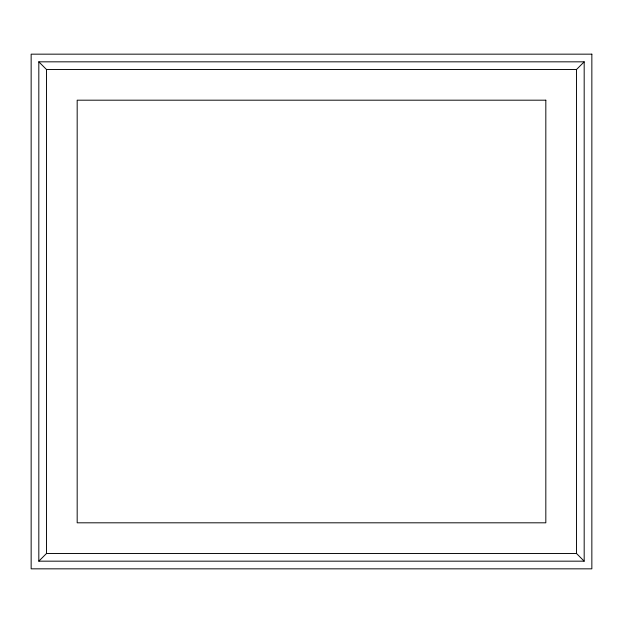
<?xml version="1.0" encoding="UTF-8"?>
<svg xmlns="http://www.w3.org/2000/svg" width="623" height="623" viewBox="0 0 623 623"><rect width="100%" height="100%" fill="white"/><g stroke="black" fill="none" stroke-linecap="round" stroke-linejoin="round"><path stroke-width="0.93" d="M38.821 561.167L46.491 553.497L576.509 553.497L584.179 561.167L584.179 61.833L38.821 61.833L38.821 561.167L584.179 561.167M38.821 61.833L46.491 69.503L576.509 69.503L584.179 61.833M576.509 69.503L576.509 553.497M46.491 69.503L46.491 553.497M591.85 54.162L31.15 54.162L31.15 568.838L591.85 568.838L591.85 54.162M545.826 100.186L77.174 100.186L77.174 522.814L545.826 522.814L545.826 100.186"/></g></svg>
